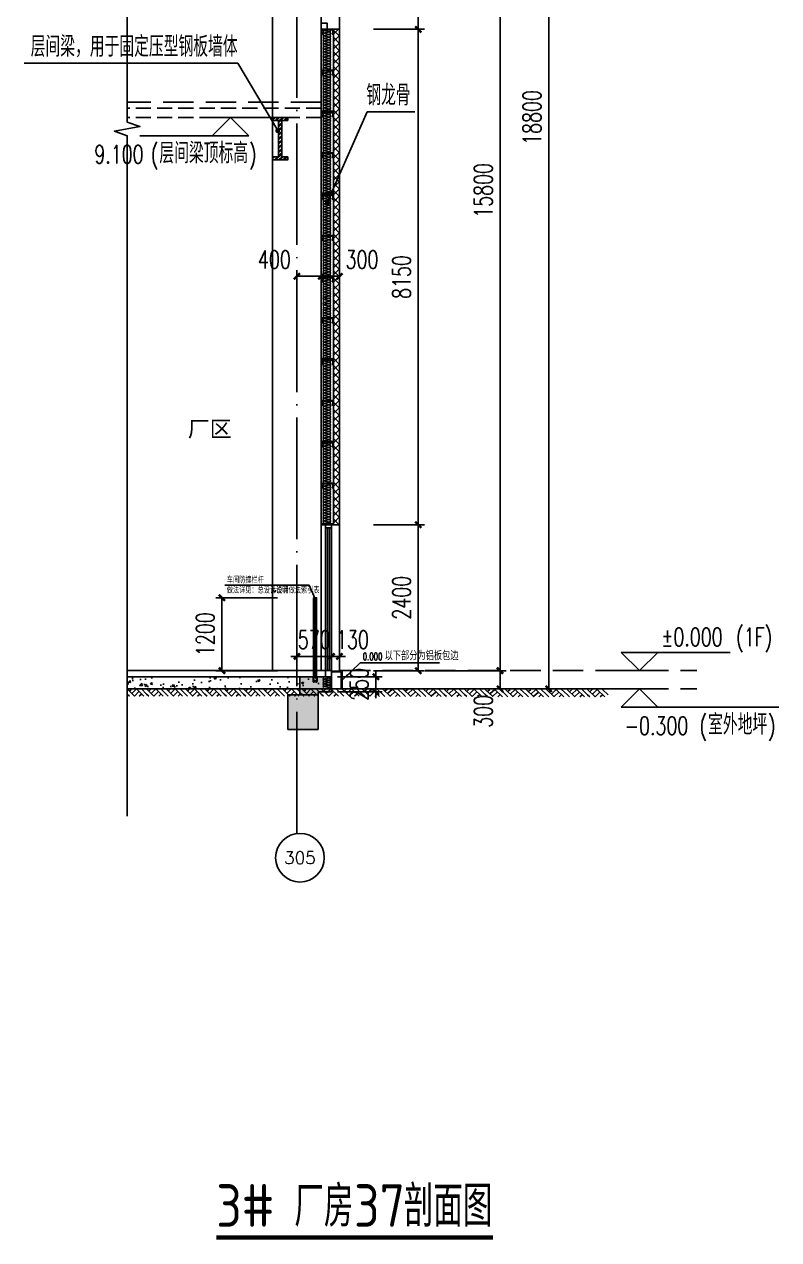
# Model space of a CAD drawing. Extents: x -1899985 to -450366, y 556196 to 2151267.
# Drawn here: x -463578 to -451172, y 558897 to 578890 of the extents above; entities that cross this region are included whole.
import ezdxf
from ezdxf.enums import TextEntityAlignment as Align

# ---------------------------------------------------------------- set-up
doc = ezdxf.new("R2010")
doc.units = 0
doc.header["$LTSCALE"] = 1000
doc.header["$MEASUREMENT"] = 0
for name, pattern in [('99轴线参照$0$DOTE', [2.42, 2, -0.2, 0.02, -0.2]), ('__DASH', [0.35, 0.25, -0.1]), ('DASH', [0.35, 0.25, -0.1]), ('DOTE', [2.42, 2, -0.2, 0.02, -0.2])]:
    doc.linetypes.add(name, pattern=pattern)
doc.layers.get('Defpoints').update_dxf_attribs({"color": 210})
for name, color, linetype in [('A-AXIS-D', 1, 'Continuous'), ('A-AXIS-DOTE', 14, 'DOTE'), ('A-AXIS-DP', 126, 'Continuous'), ('A-AXIS-SYMB', 3, 'Continuous'), ('A-CURTAIN', 134, 'Continuous'), ('A-HATCH-1', 252, 'Continuous'), ('A-HATCH-2', 251, 'Continuous'), ('A-HRAIL', 173, 'Continuous'), ('A-LIN-V', 9, 'Continuous'), ('A-SFCE', 30, 'Continuous'), ('A-WINDOW', 140, 'Continuous'), ('A-剖面图标准尺寸', 191, '99轴线参照$0$DOTE'), ('AS-COLN', 6, 'Continuous'), ('AS-WALL', 40, 'Continuous'), ('COLUMN', 9, 'Continuous'), ('DIM_ELEV', 3, 'Continuous'), ('DIM_LEAD', 3, 'Continuous'), ('DIM_SYMB', 3, 'Continuous'), ('PUB_HATCH', 8, 'Continuous'), ('PUB_TEXT', 7, 'Continuous'), ('建-墙-填充', 8, 'Continuous'), ('建-柱-钢', 9, 'Continuous'), ('立面栏杆', 167, 'Continuous')]:
    doc.layers.add(name, color=color, linetype=linetype)
doc.layers.add('A-加建区域', color=47, linetype='Continuous', plot=False)
doc.styles.add('_TCH_AXIS', font='COMPLEX', dxfattribs={"bigfont": 'GBCBIG'})
doc.styles.add('_TCH_DIM', font='SIMPLEX', dxfattribs={"bigfont": 'GBCBIG'})
doc.styles.add('_TCH_DIM_T3', font='SIMPLEX', dxfattribs={"width": 0.705882, "bigfont": 'GBCBIG'})
doc.styles.get("Standard").update_dxf_attribs({"font": 'gbenor.shx', "bigfont": 'gbcbig.shx'})
doc.styles.add('图框', font='')
doc.styles.get('图框').set_extended_font_data('SimSun')
doc.dimstyles.new('_TCH_ARCH&&100', dxfattribs={"dimtxt": 297.5, "dimasz": 100, "dimexe": 100, "dimexo": 100, "dimgap": 126.25, "dimtad": 1, "dimdec": 0, "dimzin": 0, "dimdsep": 46, "dimtxsty": '_TCH_DIM_T3', "dimblk": 'ARCHTICK', "dimcen": 0.09, "dimclrt": 7, "dimazin": 2, "dimtfac": 1, "dimtdec": 0, "dimtix": 1, "dimtmove": 2, "dimatfit": 3, "dimfxl": 0, "dimtolj": 1, "dimtzin": 0, "dimarcsym": 0})

# ---------------------------------------------------------------- blocks, each defined once
blk = doc.blocks.new('A$C685418A6')
at = {"layer": '立面栏杆'}
for p, q in [((0, 89), (77, 89)), ((0, 89), (0, 84)), ((77, 84), (0, 84)), ((5, 70), (5, 13)), ((12, 70), (12, 13)), ((18, 84), (42, 84)), ((18, 77), (58, 77)), ((25, 29), (25, 13)), ((32, 29), (25, 29)), ((32, 29), (32, 13)), ((45, 29), (45, 13)), ((45, 29), (52, 29)), ((52, 29), (52, 13)), ((65, 70), (65, 13)), ((72, 70), (72, 13)), ((77, 89), (77, 84))]:
    blk.add_line(p, q, dxfattribs=at)
at = {"layer": '立面栏杆', "extrusion": (0, 0, -1)}
for centre, major_axis, start_param, end_param in [((18, 70), (13.3, 0.2), 3.155544, 4.72634), ((18, 13), (9.43, 9.43), 0.785398, 3.926991), ((18, 70), (4.71, 4.71), 3.926991, 5.497787), ((18, 13), (-4.71, 4.71), 2.356194, 5.497787), ((58, 13), (-9.43, 9.43), 2.356194, 5.497787), ((58, 13), (-4.71, 4.71), 2.356194, 5.497787), ((58, 70), (13.3, 0), -1.567074, 0.003723), ((58, 70), (-4.71, 4.71), 0.785398, 2.356194)]:
    blk.add_ellipse(centre, major_axis=major_axis, ratio=1, start_param=start_param, end_param=end_param, dxfattribs=at)
blk = doc.blocks.new('1200')
at = {"layer": 'A-HRAIL'}
for points in [[(6104, -107289), (6104, -105989), (6154, -105989), (6154, -107289)], [(6119, -107289), (6119, -105989), (6139, -105989), (6139, -107289)]]:
    blk.add_lwpolyline(points, close=True, dxfattribs=at)
blk.add_blockref('A$C685418A6', (6090, -107377), dxfattribs=at)
blk = doc.blocks.new('CURVEPATTERNLIB$SYSLIB$岩棉板')
at = {"color": 0}
for p, q in [((0, -17), (12, -67)), ((12, -67), (24, -17))]:
    blk.add_line(p, q, dxfattribs=at)
for centre, start, end in [((12, -17), 0, 180), ((0, -67), 270, 0), ((24, -67), 180, 270)]:
    blk.add_arc(centre, 12, start, end, dxfattribs=at)
blk = doc.blocks.new('_ArchTick')
at = {"color": 0, "linetype": 'ByBlock', "const_width": 0.4}
blk.add_lwpolyline([(-0.5, -0.5), (0.5, 0.5)], dxfattribs=at)
blk = doc.blocks.new('*D107')
at = {"layer": 'A-AXIS-DP', "color": 0, "lineweight": -2}
for p, q in [((-457795, 568157), (-457795, 568257)), ((-458425, 568157), (-457695, 568157)), ((-457795, 567907), (-457795, 568157)), ((-458425, 567907), (-457695, 567907)), ((-457795, 567907), (-457795, 567807))]:
    blk.add_line(p, q, dxfattribs=at)
at = {"layer": 'Defpoints', "color": 0}
for p in [(-458525, 568157), (-457795, 568157), (-458525, 567907)]:
    blk.add_point(p, dxfattribs=at)
at = {"layer": 'A-AXIS-DP', "color": 0, "lineweight": -2, "xscale": 100, "yscale": 100, "zscale": 100}
for p, rotation in [((-457795, 568157), 270), ((-457795, 567907), 90)]:
    blk.add_blockref('_ArchTick', p, dxfattribs=dict(at, rotation=rotation))
at = {"layer": 'A-AXIS-DP', "color": 7, "insert": (-458070, 568032), "char_height": 297.5, "attachment_point": 5, "rotation": 90, "style": '_TCH_DIM_T3'}
blk.add_mtext('\\A1;250', dxfattribs=at)
blk = doc.blocks.new('*D108')
at = {"layer": 'A-AXIS-DP', "color": 0, "lineweight": -2}
for p, q in [((-459095, 568257), (-459095, 568592)), ((-458525, 568257), (-458525, 568592)), ((-459095, 568492), (-459195, 568492)), ((-459095, 568492), (-458525, 568492)), ((-458525, 568492), (-458425, 568492))]:
    blk.add_line(p, q, dxfattribs=at)
at = {"layer": 'Defpoints', "color": 0}
for p in [(-458525, 568492), (-459095, 568157), (-458525, 568157)]:
    blk.add_point(p, dxfattribs=at)
at = {"layer": 'A-AXIS-DP', "color": 0, "lineweight": -2, "xscale": 100, "yscale": 100, "zscale": 100}
blk.add_blockref('_ArchTick', (-459095, 568492), dxfattribs=at)
at = {"layer": 'A-AXIS-DP', "color": 0, "lineweight": -2, "xscale": 100, "yscale": 100, "zscale": 100, "rotation": 180}
blk.add_blockref('_ArchTick', (-458525, 568492), dxfattribs=at)
at = {"layer": 'A-AXIS-DP', "color": 7, "insert": (-458810, 568767), "char_height": 297.5, "attachment_point": 5, "style": '_TCH_DIM_T3'}
blk.add_mtext('\\A1;570', dxfattribs=at)
blk = doc.blocks.new('*D109')
at = {"layer": 'A-AXIS-DP', "color": 0, "lineweight": -2}
for p, q in [((-458525, 568257), (-458525, 568592)), ((-458395, 568257), (-458395, 568592)), ((-458525, 568492), (-458625, 568492)), ((-458525, 568492), (-458395, 568492)), ((-458395, 568492), (-458295, 568492))]:
    blk.add_line(p, q, dxfattribs=at)
at = {"layer": 'Defpoints', "color": 0}
for p in [(-458395, 568492), (-458525, 568157), (-458395, 568157)]:
    blk.add_point(p, dxfattribs=at)
at = {"layer": 'A-AXIS-DP', "color": 0, "lineweight": -2, "xscale": 100, "yscale": 100, "zscale": 100}
blk.add_blockref('_ArchTick', (-458525, 568492), dxfattribs=at)
at = {"layer": 'A-AXIS-DP', "color": 0, "lineweight": -2, "xscale": 100, "yscale": 100, "zscale": 100, "rotation": 180}
blk.add_blockref('_ArchTick', (-458395, 568492), dxfattribs=at)
at = {"layer": 'A-AXIS-DP', "color": 7, "insert": (-458181, 568767), "char_height": 297.5, "attachment_point": 5, "style": '_TCH_DIM_T3'}
blk.add_mtext('\\A1;130', dxfattribs=at)
blk = doc.blocks.new('*D168')
at = {"layer": 'A-AXIS-DP', "color": 0, "lineweight": -2}
for p, q in [((-459095, 574123), (-459095, 574845)), ((-458695, 574123), (-458695, 574845)), ((-459095, 574745), (-458695, 574745))]:
    blk.add_line(p, q, dxfattribs=at)
at = {"layer": 'Defpoints', "color": 0}
for p in [(-458695, 574745), (-459095, 574023), (-458695, 574023)]:
    blk.add_point(p, dxfattribs=at)
at = {"layer": 'A-AXIS-DP', "color": 0, "lineweight": -2, "xscale": 100, "yscale": 100, "zscale": 100, "rotation": 180}
blk.add_blockref('_ArchTick', (-459095, 574745), dxfattribs=at)
at = {"layer": 'A-AXIS-DP', "color": 0, "lineweight": -2, "xscale": 100, "yscale": 100, "zscale": 100}
blk.add_blockref('_ArchTick', (-458695, 574745), dxfattribs=at)
at = {"layer": 'A-AXIS-DP', "color": 7, "insert": (-459465, 575020), "char_height": 297.5, "attachment_point": 5, "style": '_TCH_DIM_T3'}
blk.add_mtext('\\A1;400', dxfattribs=at)
blk = doc.blocks.new('*D169')
at = {"layer": 'A-AXIS-DP', "color": 0, "lineweight": -2}
for p, q in [((-458695, 574123), (-458695, 574845)), ((-458395, 574123), (-458395, 574845)), ((-458695, 574745), (-458395, 574745))]:
    blk.add_line(p, q, dxfattribs=at)
at = {"layer": 'Defpoints', "color": 0}
for p in [(-458395, 574745), (-458695, 574023), (-458395, 574023)]:
    blk.add_point(p, dxfattribs=at)
at = {"layer": 'A-AXIS-DP', "color": 0, "lineweight": -2, "xscale": 100, "yscale": 100, "zscale": 100, "rotation": 180}
blk.add_blockref('_ArchTick', (-458695, 574745), dxfattribs=at)
at = {"layer": 'A-AXIS-DP', "color": 0, "lineweight": -2, "xscale": 100, "yscale": 100, "zscale": 100}
blk.add_blockref('_ArchTick', (-458395, 574745), dxfattribs=at)
at = {"layer": 'A-AXIS-DP', "color": 7, "insert": (-458025, 575020), "char_height": 297.5, "attachment_point": 5, "style": '_TCH_DIM_T3'}
blk.add_mtext('\\A1;300', dxfattribs=at)
blk = doc.blocks.new('*D170')
at = {"layer": 'A-AXIS-DP', "color": 0, "lineweight": -2}
for p, q in [((-459413, 569457), (-460427, 569457)), ((-460327, 568257), (-460327, 569457)), ((-459413, 568257), (-460427, 568257))]:
    blk.add_line(p, q, dxfattribs=at)
at = {"layer": 'Defpoints', "color": 0}
for p in [(-460327, 569457), (-459313, 569457), (-459313, 568257)]:
    blk.add_point(p, dxfattribs=at)
at = {"layer": 'A-AXIS-DP', "color": 0, "lineweight": -2, "xscale": 100, "yscale": 100, "zscale": 100}
for p, rotation in [((-460327, 569457), 90), ((-460327, 568257), 270)]:
    blk.add_blockref('_ArchTick', p, dxfattribs=dict(at, rotation=rotation))
at = {"layer": 'A-AXIS-DP', "color": 7, "insert": (-460602, 568857), "char_height": 297.5, "attachment_point": 5, "rotation": 90, "style": '_TCH_DIM_T3'}
blk.add_mtext('\\A1;1200', dxfattribs=at)
blk = doc.blocks.new('*D172')
at = {"layer": 'A-AXIS-DP', "color": 0, "lineweight": -2}
for p, q in [((-457836, 581207), (-456999, 581207)), ((-457099, 578807), (-457099, 581207)), ((-457836, 578807), (-456999, 578807))]:
    blk.add_line(p, q, dxfattribs=at)
at = {"layer": 'Defpoints', "color": 0}
for p in [(-457936, 581207), (-457099, 581207), (-457936, 578807)]:
    blk.add_point(p, dxfattribs=at)
at = {"layer": 'A-AXIS-DP', "color": 0, "lineweight": -2, "xscale": 100, "yscale": 100, "zscale": 100}
for p, rotation in [((-457099, 581207), 90), ((-457099, 578807), 270)]:
    blk.add_blockref('_ArchTick', p, dxfattribs=dict(at, rotation=rotation))
at = {"layer": 'A-AXIS-DP', "color": 7, "insert": (-457374, 580007), "char_height": 297.5, "attachment_point": 5, "rotation": 90, "style": '_TCH_DIM_T3'}
blk.add_mtext('\\A1;2400', dxfattribs=at)
blk = doc.blocks.new('*D173')
at = {"layer": 'A-AXIS-DP', "color": 0, "lineweight": -2}
for p, q in [((-457836, 578807), (-456999, 578807)), ((-457099, 570657), (-457099, 578807)), ((-457836, 570657), (-456999, 570657))]:
    blk.add_line(p, q, dxfattribs=at)
at = {"layer": 'Defpoints', "color": 0}
for p in [(-457936, 578807), (-457099, 578807), (-457936, 570657)]:
    blk.add_point(p, dxfattribs=at)
at = {"layer": 'A-AXIS-DP', "color": 0, "lineweight": -2, "xscale": 100, "yscale": 100, "zscale": 100}
for p, rotation in [((-457099, 578807), 90), ((-457099, 570657), 270)]:
    blk.add_blockref('_ArchTick', p, dxfattribs=dict(at, rotation=rotation))
at = {"layer": 'A-AXIS-DP', "color": 7, "insert": (-457374, 574732), "char_height": 297.5, "attachment_point": 5, "rotation": 90, "style": '_TCH_DIM_T3'}
blk.add_mtext('\\A1;8150', dxfattribs=at)
blk = doc.blocks.new('*D174')
at = {"layer": 'A-AXIS-DP', "color": 0, "lineweight": -2}
for p, q in [((-457836, 570657), (-456999, 570657)), ((-457099, 568257), (-457099, 570657)), ((-457836, 568257), (-456999, 568257))]:
    blk.add_line(p, q, dxfattribs=at)
at = {"layer": 'Defpoints', "color": 0}
for p in [(-457936, 570657), (-457099, 570657), (-457936, 568257)]:
    blk.add_point(p, dxfattribs=at)
at = {"layer": 'A-AXIS-DP', "color": 0, "lineweight": -2, "xscale": 100, "yscale": 100, "zscale": 100}
for p, rotation in [((-457099, 570657), 90), ((-457099, 568257), 270)]:
    blk.add_blockref('_ArchTick', p, dxfattribs=dict(at, rotation=rotation))
at = {"layer": 'A-AXIS-DP', "color": 7, "insert": (-457374, 569457), "char_height": 297.5, "attachment_point": 5, "rotation": 90, "style": '_TCH_DIM_T3'}
blk.add_mtext('\\A1;2400', dxfattribs=at)
blk = doc.blocks.new('*D175')
at = {"layer": 'A-AXIS-D', "color": 0, "lineweight": -2}
for p, q in [((-456988, 568257), (-455654, 568257)), ((-455754, 567957), (-455754, 568257)), ((-456988, 567957), (-455654, 567957))]:
    blk.add_line(p, q, dxfattribs=at)
at = {"layer": 'Defpoints', "color": 0}
for p in [(-457088, 568257), (-455754, 568257), (-457088, 567957)]:
    blk.add_point(p, dxfattribs=at)
at = {"layer": 'A-AXIS-D', "color": 0, "lineweight": -2, "xscale": 100, "yscale": 100, "zscale": 100}
for p, rotation in [((-455754, 568257), 90), ((-455754, 567957), 270)]:
    blk.add_blockref('_ArchTick', p, dxfattribs=dict(at, rotation=rotation))
at = {"layer": 'A-AXIS-D', "color": 7, "insert": (-456029, 567587), "char_height": 297.5, "attachment_point": 5, "rotation": 90, "style": '_TCH_DIM_T3'}
blk.add_mtext('\\A1;300', dxfattribs=at)
blk = doc.blocks.new('*D176')
at = {"layer": 'A-AXIS-D', "color": 0, "lineweight": -2}
for p, q in [((-456988, 584057), (-455654, 584057)), ((-455754, 568257), (-455754, 584057)), ((-456988, 568257), (-455654, 568257))]:
    blk.add_line(p, q, dxfattribs=at)
at = {"layer": 'Defpoints', "color": 0}
for p in [(-457088, 584057), (-455754, 584057), (-457088, 568257)]:
    blk.add_point(p, dxfattribs=at)
at = {"layer": 'A-AXIS-D', "color": 0, "lineweight": -2, "xscale": 100, "yscale": 100, "zscale": 100}
for p, rotation in [((-455754, 584057), 90), ((-455754, 568257), 270)]:
    blk.add_blockref('_ArchTick', p, dxfattribs=dict(at, rotation=rotation))
at = {"layer": 'A-AXIS-D', "color": 7, "insert": (-456029, 576157), "char_height": 297.5, "attachment_point": 5, "rotation": 90, "style": '_TCH_DIM_T3'}
blk.add_mtext('\\A1;15800', dxfattribs=at)
blk = doc.blocks.new('*D179')
at = {"layer": 'A-AXIS-D', "color": 0, "lineweight": -2}
for p, q in [((-456188, 586757), (-454854, 586757)), ((-454954, 567957), (-454954, 586757)), ((-456188, 567957), (-454854, 567957))]:
    blk.add_line(p, q, dxfattribs=at)
at = {"layer": 'Defpoints', "color": 0}
for p in [(-456288, 586757), (-454954, 586757), (-456288, 567957)]:
    blk.add_point(p, dxfattribs=at)
at = {"layer": 'A-AXIS-D', "color": 0, "lineweight": -2, "xscale": 100, "yscale": 100, "zscale": 100}
for p, rotation in [((-454954, 586757), 90), ((-454954, 567957), 270)]:
    blk.add_blockref('_ArchTick', p, dxfattribs=dict(at, rotation=rotation))
at = {"layer": 'A-AXIS-D', "color": 7, "insert": (-455229, 577357), "char_height": 297.5, "attachment_point": 5, "rotation": 90, "style": '_TCH_DIM_T3'}
blk.add_mtext('\\A1;18800', dxfattribs=at)
blk = doc.blocks.new('$LinePat$素土夯实')
at = {"color": 0}
for p, q in [((0, -210), (210, 0)), ((120, -300), (420, 0)), ((420, 0), (608, -188)), ((495, -300), (795, 0)), ((615, 0), (705, -90)), ((210, -210), (300, -300)), ((315, -105), (502, -293)), ((705, -300), (795, -210))]:
    blk.add_line(p, q, dxfattribs=at)
blk = doc.blocks.new('CURVEPATTERNLIB$SYSLIB$防水材料1')
at = {"layer": 'PUB_HATCH'}
h = blk.add_hatch(dxfattribs=at)
h.set_pattern_fill('ANSI31', color=256, scale=10, angle=90, style=0)
h.set_pattern_definition([(45, (-196995.837, -685381.036), (11.22532015, -11.22532015), [])])
h.paths.add_polyline_path([(35, 0), (0, 0), (0, -100), (35, -100), (35, -90), (30, -90), (30, -95), (5, -95), (5, -5), (30, -5), (30, -10), (35, -10)])
h = blk.add_hatch(dxfattribs=at)
h.set_pattern_fill('ANSI31', color=256, scale=10, angle=90, style=0)
h.set_pattern_definition([(45, (-196695.837, -685381.036), (11.22532015, -11.22532015), [])])
h.paths.add_polyline_path([(335, 0), (300, 0), (300, -100), (335, -100), (335, -90), (330, -90), (330, -95), (305, -95), (305, -5), (330, -5), (330, -10), (335, -10)])
at = {"layer": 'A-LIN-V', "extrusion": (-3.26108e-18, 2.41725e-31, -1)}
blk.add_line((600, 0), (600, -100), dxfattribs=at)
at = {"layer": 'A-LIN-V'}
for p, q in [((30, -10), (35, -10)), ((330, -10), (335, -10)), ((30, -90), (35, -90)), ((330, -90), (335, -90))]:
    blk.add_line(p, q, dxfattribs=at)
at = {"layer": 'A-LIN-V', "extrusion": (-3.26108e-18, 2.41725e-31, -1)}
for points in [[(-35, -10), (-35, 0), (0, 0), (0, -100), (-35, -100), (-35, -90)], [(-335, -10), (-335, 0), (-300, 0), (-300, -100), (-335, -100), (-335, -90)], [(-30, -10), (-30, -5), (-5, -5), (-5, -95), (-30, -95), (-30, -90)], [(-330, -10), (-330, -5), (-305, -5), (-305, -95), (-330, -95), (-330, -90)]]:
    blk.add_lwpolyline(points, dxfattribs=at)
at = {"layer": 'A-LIN-V', "xscale": 0.8142221102150538, "yscale": 0.8108108108108109, "zscale": 0.8142221102150538}
for p in [(0, -20.1), (19.5, -20.1), (39.1, -20.1), (58.6, -20.1), (78.2, -20.1), (97.7, -20.1), (117.2, -20.1), (136.8, -20.1), (156.3, -20.1), (175.9, -20.1), (195.4, -20.1), (215, -20.1), (234.5, -20.1), (254, -20.1), (273.6, -20.1), (293.1, -20.1), (312.7, -20.1), (332.2, -20.1), (351.7, -20.1), (371.3, -20.1), (390.8, -20.1), (410.4, -20.1), (429.9, -20.1), (449.5, -20.1), (469, -20.1), (488.5, -20.1), (508.1, -20.1), (527.6, -20.1), (547.2, -20.1), (566.7, -20.1), (586.2, -20.1)]:
    blk.add_blockref('CURVEPATTERNLIB$SYSLIB$岩棉板', p, dxfattribs=at)

msp = doc.modelspace()

# ---------------------------------------------------------------- hatches: boundary and pattern name
at = {"layer": 'A-HATCH-1'}
h = msp.add_hatch(dxfattribs=at)
h.set_pattern_fill('混凝土', color=256, scale=50)
h.set_pattern_definition([(50, (0, 0), (358.63009, -31.37607), [37.5, -412.5]), (355, (0, 0), (-69.37567, 376.09607), [30, -330]), (100.4514, (29.9, -2.6), (289.25469, 344.71977), [31.8701, -350.57106]), (46.1842, (0, 100), (533.62052, -82.7595), [56.25, -618.75]), (96.6356, (44.47, 93.1), (467.33135, 487.05894), [47.80514, -525.8565]), (351.1842, (0, 100), (467.33097, 487.0593), [45, -495]), (21, (50, 75), (298.45353, -201.30945), [37.5, -412.5]), (326, (50, 75), (121.65767, 362.57502), [30, -330]), (71.4514, (74.87, 58.22), (420.11131, 161.26525), [31.8701, -350.57106]), (37.5, (0, 0), (6.079928, 166.446927), [0, -326, 0, -335, 0, -331.25]), (7.5, (0, 0), (131.53477, 197.205856), [0, -191, 0, -318.5, 0, -126.25]), (327.5, (-111.5, 0), (266.911218, -11.277436), [0, -125, 0, -390, 0, -517.5]), (317.5, (-161.5, 0), (291.593085, 50.05249), [0, -162.5, 0, -259, 0, -367.5])])
h.paths.add_polyline_path([(-458695.2, 567957.5), (-458695.2, 568157.5), (-461885.4, 568157.5), (-461885.4, 567957.5)])
at = {"layer": 'PUB_HATCH'}
h = msp.add_hatch(dxfattribs=at)
h.set_pattern_fill('多孔材料', color=256, scale=30, style=0)
h.set_pattern_definition([(45, (60, 0), (-60.000061, 60.000061), []), (135, (60, 0), (-60.000061, -60.000061), [])])
h.paths.add_polyline_path([(-458395.2, 570657.5), (-458395.2, 578807.5), (-458495.2, 578807.5), (-458495.2, 570657.5)])
for points in [[(-458845, 568032.5), (-458745, 568157.5), (-459045, 568157.5), (-459045, 568032.5)], [(-458745, 567857.5), (-458745, 567907.5), (-458845, 568032.5), (-459045, 568032.5), (-459045, 567857.5)], [(-458845, 568032.5), (-458745, 567907.5), (-458525, 567907.5), (-458525, 568157.5), (-458745, 568157.5)], [(-458745, 567290), (-458745, 567857.5), (-459245, 567857.5), (-459245, 567290)]]:
    msp.add_hatch(color=256, dxfattribs=at).paths.add_polyline_path(points)
at = {"layer": '建-墙-填充'}
h = msp.add_hatch(dxfattribs=at)
h.set_pattern_fill('金属', color=256, scale=20, style=0)
h.set_pattern_definition([(45, (0, 0), (-35.355339, 35.355339), []), (45, (23.57, 0), (-35.355339, 35.355339), [])])
h.paths.add_polyline_path([(-459245, 577357.5), (-459495, 577357.5), (-459495, 577307.5), (-459395, 577307.5), (-459395, 576707.5), (-459495, 576707.5), (-459495, 576657.5), (-459245, 576657.5), (-459245, 576707.5), (-459345, 576707.5), (-459345, 577307.5), (-459245, 577307.5)])

# ---------------------------------------------------------------- linework, layer by layer
at = {"layer": 'A-AXIS-D'}
msp.add_circle((-459045, 565180.6), 400, dxfattribs=at)
at = {"layer": 'A-AXIS-DOTE'}
msp.add_line((-459095, 565580.6), (-459095, 589146), dxfattribs=at)
at = {"layer": 'A-AXIS-DOTE', "linetype": '__DASH', "ltscale": 2}
for p, q in [((-461885.4, 568257.5), (-452517.7, 568257.5)), ((-461885.4, 567957.5), (-452517.7, 567957.5))]:
    msp.add_line(p, q, dxfattribs=at)
at = {"layer": 'A-AXIS-SYMB'}
for p, q in [((-460067.6, 578250), (-463577.9, 578250)), ((-459410.1, 577140.1), (-460067.6, 578250)), ((-458594.6, 575960.4), (-457937.1, 577450.5)), ((-457937.1, 577450.5), (-457156.1, 577450.5))]:
    msp.add_line(p, q, dxfattribs=at)
at = {"layer": 'A-AXIS-SYMB', "const_width": 40}
for points in [[(-459399.9, 577122.9, 1), (-459420.3, 577157.3, 1)], [(-458602.6, 575942.1, 1), (-458586.5, 575978.7, 1)]]:
    msp.add_lwpolyline(points, format="xyb", close=True, dxfattribs=at)
at = {"layer": 'A-CURTAIN', "const_width": 15}
msp.add_lwpolyline([(-458525, 568257.5), (-458345.2, 568257.5), (-458345.2, 567957.5)], dxfattribs=at)
at = {"layer": 'A-CURTAIN'}
msp.add_lwpolyline([(-458525, 568237.5), (-458365.2, 568237.5), (-458365.2, 567957.5)], dxfattribs=at)
at = {"layer": 'A-LIN-V'}
for p, q in [((-458695.2, 570657.5), (-458695.2, 586707.5)), ((-459495, 584057.5), (-459495, 568257.5)), ((-458695, 584057.5), (-458695, 568257.5)), ((-458395.2, 570657.5), (-458395.2, 568257.5))]:
    msp.add_line(p, q, dxfattribs=at)
at = {"layer": 'A-SFCE'}
for p, q in [((-461885.4, 568257.5), (-459095, 568257.5)), ((-459095, 568257.5), (-458593.9, 568257.5))]:
    msp.add_line(p, q, dxfattribs=at)
msp.add_lwpolyline([(-454159.5, 567957.5), (-458695.2, 567957.5)], dxfattribs=at)
at = {"layer": 'A-WINDOW'}
for p, q in [((-458625.2, 570607.5), (-458625.2, 568257.5)), ((-458592.2, 570607.5), (-458592.2, 568257.5)), ((-458558.2, 570607.5), (-458558.2, 568257.5)), ((-458525.2, 570607.5), (-458525.2, 568257.5))]:
    msp.add_line(p, q, dxfattribs=at)
for points in [[(-458595.2, 578907.5), (-458595.2, 578907.5), (-458595.2, 578807.5), (-458695.2, 578807.5), (-458695.2, 578907.5), (-458595.2, 578907.5)], [(-458525.2, 570657.5), (-458525.2, 570657.5), (-458525.2, 570607.5), (-458625.2, 570607.5), (-458625.2, 570657.5), (-458525.2, 570657.5)], [(-458525, 568257.5), (-458525, 568257.5), (-458525, 568157.5), (-458625, 568157.5), (-458625, 568257.5), (-458525, 568257.5)]]:
    msp.add_lwpolyline(points, dxfattribs=at)
at = {"layer": 'A-加建区域', "linetype": '__DASH', "ltscale": 2}
msp.add_line((-458695, 577607.5), (-461885.4, 577607.5), dxfattribs=at)
at = {"layer": 'A-加建区域', "linetype": 'DASH'}
for points in [[(-458695, 577507.5), (-461885.4, 577507.5)], [(-458695, 577357.5), (-461885.4, 577357.5)]]:
    msp.add_lwpolyline(points, dxfattribs=at)
at = {"layer": 'AS-COLN'}
for p, q in [((-459045, 568032.5), (-459045, 568157.5)), ((-459045, 568157.5), (-458745, 568157.5)), ((-459045, 567857.5), (-459045, 568032.5)), ((-458745, 568157.5), (-458525, 568157.5)), ((-458745, 568157.5), (-458745, 568157.5)), ((-458525, 568157.5), (-458525, 567907.5)), ((-459245, 567290), (-459245, 567857.5)), ((-459245, 567857.5), (-458745, 567857.5)), ((-459045, 567857.5), (-458745, 567857.5)), ((-458745, 567857.5), (-458745, 567907.5)), ((-458745, 567907.5), (-458525, 567907.5)), ((-458745, 567290), (-458745, 567857.5)), ((-459245, 567290), (-458745, 567290))]:
    msp.add_line(p, q, dxfattribs=at)
msp.add_lwpolyline([(-461885.4, 568157.5), (-459045, 568157.5), (-459045, 567957.5), (-461885.4, 567957.5)], dxfattribs=at)
at = {"layer": 'AS-WALL'}
for p, q in [((-458395.2, 578807.5), (-458695.2, 578807.5)), ((-458495.2, 570657.5), (-458495.2, 578807.5)), ((-458495.2, 578807.5), (-458395.2, 578807.5)), ((-458395.2, 570657.5), (-458395.2, 578807.5)), ((-458395.2, 570657.5), (-458695.2, 570657.5)), ((-458495.2, 570657.5), (-458395.2, 570657.5))]:
    msp.add_line(p, q, dxfattribs=at)
at = {"layer": 'COLUMN'}
msp.add_line((-458395.2, 581207.5), (-458395.2, 578807.5), dxfattribs=at)
at = {"layer": 'DIM_ELEV'}
for p, q in [((-460188, 577357.5), (-460488, 577057.5)), ((-459186.9, 577357.5), (-460488, 577357.5)), ((-460188, 577357.5), (-459888, 577057.5)), ((-459888, 577057.5), (-461676, 577057.5)), ((-453459.5, 568257.5), (-453759.5, 568557.5)), ((-453759.5, 568557.5), (-451971.5, 568557.5)), ((-453459.5, 568257.5), (-453159.5, 568557.5)), ((-454159.5, 568257.5), (-453159.5, 568257.5)), ((-454159.5, 567957.5), (-453159.5, 567957.5)), ((-453459.5, 567957.5), (-453759.5, 567657.5)), ((-453459.5, 567957.5), (-453159.5, 567657.5)), ((-453759.5, 567657.5), (-451171.6, 567657.5))]:
    msp.add_line(p, q, dxfattribs=at)
at = {"layer": 'DIM_LEAD'}
for p, q in [((-458345.2, 568107.5), (-458054.8, 568388.8)), ((-458054.8, 568388.8), (-456748.1, 568388.8))]:
    msp.add_line(p, q, dxfattribs=at)
msp.add_lwpolyline([(-458345.2, 568107.5, 0, 32, 0), (-458259, 568191, 0, 0, 0)], format="xyseb", dxfattribs=at)
at = {"layer": 'DIM_SYMB'}
for p, q in [((-458892.6, 569665.4), (-460279.3, 569665.4)), ((-458779.5, 569401.7), (-458892.6, 569665.4))]:
    msp.add_line(p, q, dxfattribs=at)
msp.add_lwpolyline([(-461885.4, 588475.8), (-461885.4, 577282.3), (-461675.4, 577205.9), (-462095.4, 577131.8), (-461885.4, 577057.3), (-461885.4, 565863.8)], dxfattribs=at)
at = {"layer": 'DIM_SYMB', "const_width": 12}
msp.add_lwpolyline([(-458777.1, 569396.1, 1), (-458781.8, 569407.2, 1)], format="xyb", close=True, dxfattribs=at)
at = {"layer": 'DIM_SYMB', "const_width": 70}
msp.add_lwpolyline([(-460421, 558932.5), (-455872.5, 558932.5)], dxfattribs=at)
at = {"layer": '建-柱-钢'}
for p, q in [((-459245, 577357.5), (-459495, 577357.5)), ((-459495, 577357.5), (-459495, 577307.5)), ((-459495, 577307.5), (-459395, 577307.5)), ((-459395, 577307.5), (-459395, 576707.5)), ((-459345, 576707.5), (-459345, 577307.5)), ((-459345, 577307.5), (-459245, 577307.5)), ((-459245, 577307.5), (-459245, 577357.5)), ((-459395, 576707.5), (-459495, 576707.5)), ((-459495, 576707.5), (-459495, 576657.5)), ((-459495, 576657.5), (-459245, 576657.5)), ((-459245, 576707.5), (-459345, 576707.5)), ((-459245, 576657.5), (-459245, 576707.5))]:
    msp.add_line(p, q, dxfattribs=at)

# ---------------------------------------------------------------- block references
at = {"layer": 'A-HATCH-1', "xscale": -0.4012877748394023, "yscale": 0.4, "zscale": 0.4}
for p in [(-461566.4, 567957.5), (-461247.3, 567957.5), (-460928.3, 567957.5), (-460609.3, 567957.5), (-460290.3, 567957.5), (-459971.2, 567957.5), (-459652.2, 567957.5), (-459333.2, 567957.5), (-459014.2, 567957.5), (-458695.2, 567957.5)]:
    msp.add_blockref('$LinePat$素土夯实', p, dxfattribs=at)
at = {"layer": 'A-HATCH-2'}
for name, p, xscale, yscale, zscale, rotation in [('CURVEPATTERNLIB$SYSLIB$防水材料1', (-458495.2, 578807.5), 2.242283552575047, 1.999999999990687, 1.999999999990687, 269.999999997963), ('CURVEPATTERNLIB$SYSLIB$防水材料1', (-458495.2, 577449.1), 2.242283552575047, 1.999999999990687, 1.999999999990687, 269.999999997963), ('CURVEPATTERNLIB$SYSLIB$防水材料1', (-458495.2, 576090.8), 2.242283552575047, 1.999999999990687, 1.999999999990687, 269.999999997963), ('CURVEPATTERNLIB$SYSLIB$防水材料1', (-458495.2, 574732.5), 2.242283552575047, 1.999999999990687, 1.999999999990687, 269.999999997963), ('CURVEPATTERNLIB$SYSLIB$防水材料1', (-458495.2, 573374.1), 2.242283552575047, 1.999999999990687, 1.999999999990687, 269.999999997963), ('CURVEPATTERNLIB$SYSLIB$防水材料1', (-458495.2, 572015.8), 2.242283552575047, 1.999999999990687, 1.999999999990687, 269.999999997963), ('$LinePat$素土夯实', (-458358.2, 567956.6), -0.4237928464270466, 0.4, 0.4, 359.847208730931), ('$LinePat$素土夯实', (-458021.3, 567955.7), -0.4237928464270466, 0.4, 0.4, 359.847208730931), ('$LinePat$素土夯实', (-457684.4, 567954.8), -0.4237928464270466, 0.4, 0.4, 359.847208730931), ('$LinePat$素土夯实', (-457347.5, 567953.9), -0.4237928464270466, 0.4, 0.4, 359.847208730931), ('$LinePat$素土夯实', (-457010.6, 567953), -0.4237928464270466, 0.4, 0.4, 359.847208730931), ('$LinePat$素土夯实', (-456673.7, 567952.1), -0.4237928464270466, 0.4, 0.4, 359.847208730931), ('$LinePat$素土夯实', (-456336.8, 567951.2), -0.4237928464270466, 0.4, 0.4, 359.847208730931), ('$LinePat$素土夯实', (-455999.8, 567950.3), -0.4237928464270466, 0.4, 0.4, 359.847208730931), ('$LinePat$素土夯实', (-455662.9, 567949.4), -0.4237928464270466, 0.4, 0.4, 359.847208730931), ('$LinePat$素土夯实', (-455326, 567948.5), -0.4237928464270466, 0.4, 0.4, 359.847208730931), ('$LinePat$素土夯实', (-454989.1, 567947.6), -0.4237928464270466, 0.4, 0.4, 359.847208730931), ('$LinePat$素土夯实', (-454652.2, 567946.7), -0.4237928464270466, 0.4, 0.4, 359.847208730931), ('$LinePat$素土夯实', (-454315.3, 567945.8), -0.4237928464270466, 0.4, 0.4, 359.847208730931), ('$LinePat$素土夯实', (-453978.4, 567944.9), -0.4237928464270466, 0.4, 0.4, 359.847208730931)]:
    msp.add_blockref(name, p, dxfattribs=dict(at, xscale=xscale, yscale=yscale, zscale=zscale, rotation=rotation))
at = {"layer": 'A-LIN-V', "xscale": 1.637960817068456, "yscale": 1.62162162161407, "zscale": 1.628444220422524, "rotation": 270}
for p in [(-458535.3, 568139.5), (-458535.3, 568100.2), (-458535.3, 568060.9), (-458535.3, 568021.6)]:
    msp.add_blockref('CURVEPATTERNLIB$SYSLIB$岩棉板', p, dxfattribs=at)
at = {"layer": 'A-剖面图标准尺寸', "linetype": 'Continuous'}
msp.add_blockref('1200', (-464924.2, 675446), dxfattribs=at)

# ---------------------------------------------------------------- texts
at = {"layer": 'PUB_TEXT'}
for s, height, style, p in [('层间梁，用于固定压型钢板墙体', 337.589, '_TCH_DIM', (-463472.9, 578355)), ('钢龙骨', 337.59, '_TCH_DIM', (-457953.6, 577555.5)), ('层间梁顶标高', 337.59, '_TCH_DIM', (-461356.4, 576602.5)), ('厂区', 264.35, '图框', (-460889, 572102.8)), ('车间防撞栏杆', 101.28, '_TCH_DIM', (-460247.8, 569696.9)), ('做法详见：总设计说明', 101.28, '_TCH_DIM', (-460247.8, 569528.9)), ('设计做法索引表', 101.28, '_TCH_DIM', (-459432.6, 569528.9)), ('以下部分为铝板包边', 135.04, '_TCH_DIM', (-457652.5, 568430.8)), ('室外地坪', 337.59, '_TCH_DIM', (-452332.4, 567202.5))]:
    msp.add_text(s, height=height, dxfattribs=dict(at, style=style)).set_placement(p)
at = {"layer": 'PUB_TEXT', "style": '_TCH_DIM', "width": 0.705882}
for s, height, p in [('9.100', 297.5, (-462426.4, 576602.5)), ('(', 297.5, (-461496.4, 576602.5)), (')', 297.5, (-459881.9, 576602.5)), ('~', 89.2, (-459510.6, 569528.9)), ('(1F)', 297.5, (-451871.5, 568662.5)), ('%%P0.000', 297.5, (-453101.5, 568662.5)), ('0.000', 119, (-458012.5, 568430.8)), ('-0.300', 297.5, (-453702.4, 567202.5)), ('(', 297.5, (-452472.4, 567202.5)), (')', 297.5, (-451349.4, 567202.5))]:
    msp.add_text(s, height=height, dxfattribs=at).set_placement(p)
at = {"layer": 'PUB_TEXT', "style": '_TCH_AXIS'}
msp.add_text('305', height=206.28, dxfattribs=at).set_placement((-459305.3, 565077.5), (-458784.7, 565077.5), align=Align.FIT)
at = {"layer": 'PUB_TEXT'}
for s, height, p in [('3#', 700, (-460421, 559109.7)), ('厂房', 675.18, (-459137.6, 559109.7)), ('37', 700, (-458154.7, 559109.7)), ('剖面图', 675.18, (-457338, 559109.7))]:
    msp.add_text(s, height=height, dxfattribs=at).set_placement(p)

# ---------------------------------------------------------------- dimensions: what is measured, and where the dimension line sits
at = {"layer": 'A-AXIS-D'}
for p1, p2, picture, middle in [((-456287.8, 567957.5), (-456287.8, 586757.5), '*D179', (-455229.5, 577357.5)), ((-457087.8, 568257.5), (-457087.8, 584057.5), '*D176', (-456029.5, 576157.5))]:
    dim = msp.add_aligned_dim(p1=p1, p2=p2, distance=-1333.3, dimstyle='_TCH_ARCH&&100', dxfattribs=at)
    dim.commit()
    dim.dimension.update_dxf_attribs({"geometry": picture, "text_midpoint": middle})
dim = msp.add_linear_dim(base=(-455754.5, 568257.5), p1=(-457087.8, 567957.5), p2=(-457087.8, 568257.5), angle=90, dimstyle='_TCH_ARCH&&100', dxfattribs=at)
dim.commit()
dim.dimension.update_dxf_attribs({"geometry": '*D175', "text_midpoint": (-456029.5, 567587.5), "dimtype": 129})
at = {"layer": 'A-AXIS-DP'}
for p1, p2, distance, picture, middle in [((-457935.6, 578807.5), (-457935.6, 581207.5), -837, '*D172', (-457373.6, 580007.5)), ((-457935.6, 570657.5), (-457935.6, 578807.5), -837, '*D173', (-457373.6, 574732.5)), ((-457935.6, 568257.5), (-457935.6, 570657.5), -837, '*D174', (-457373.6, 569457.5)), ((-459313.2, 568257.5), (-459313.2, 569457.5), 1013.8, '*D170', (-460602.1, 568857.5)), ((-459095, 568157.5), (-458525, 568157.5), 334.9, '*D108', (-458810, 568767.4)), ((-458525, 567907.5), (-458525, 568157.5), -730.2, '*D107', (-458069.8, 568032.5))]:
    dim = msp.add_aligned_dim(p1=p1, p2=p2, distance=distance, dimstyle='_TCH_ARCH&&100', dxfattribs=at)
    dim.commit()
    dim.dimension.update_dxf_attribs({"geometry": picture, "text_midpoint": middle})
for base, p1, p2, picture, middle in [((-458695.2, 574745.2), (-459095, 574022.7), (-458695.2, 574022.7), '*D168', (-459465, 575020.2)), ((-458395.2, 574745.2), (-458695.2, 574022.7), (-458395.2, 574022.7), '*D169', (-458025.2, 575020.2)), ((-458395.2, 568492.4), (-458525, 568157.5), (-458395.2, 568157.5), '*D109', (-458181.1, 568767.4))]:
    dim = msp.add_linear_dim(base=base, p1=p1, p2=p2, angle=0, dimstyle='_TCH_ARCH&&100', dxfattribs=at)
    dim.commit()
    dim.dimension.update_dxf_attribs({"geometry": picture, "text_midpoint": middle, "dimtype": 129})

doc.saveas('drawing.dxf')
